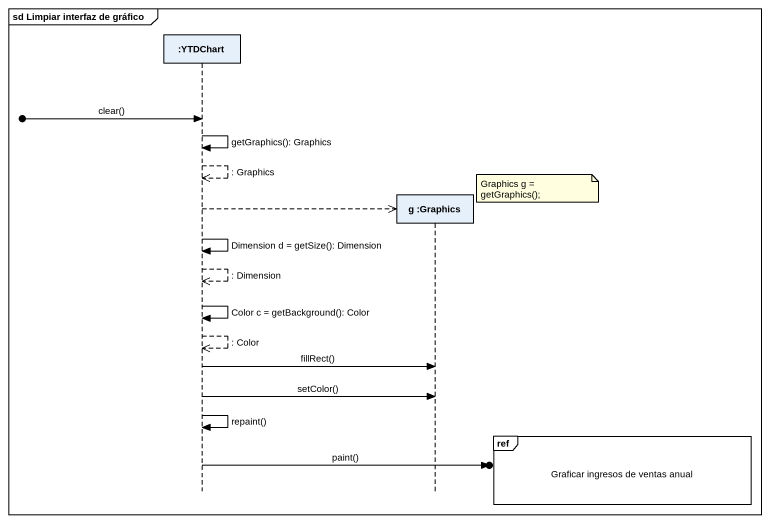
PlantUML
@startuml
mainframe sd Limpiar interfaz de gráfico
hide footbox
participant ":YTDChart" as YTDChart
participant "g :Graphics" as g_Graphics

[o-> YTDChart : clear()
YTDChart -> YTDChart : getGraphics(): Graphics
YTDChart -->> YTDChart : : Graphics
note right of g_Graphics : Graphics g = getGraphics();
YTDChart -->> g_Graphics **
YTDChart -> YTDChart : Dimension d = getSize(): Dimension
YTDChart -->> YTDChart : : Dimension
YTDChart -> YTDChart : Color c = getBackground(): Color
YTDChart -->> YTDChart : : Color
YTDChart -> g_Graphics : fillRect()
YTDChart -> g_Graphics : setColor()
YTDChart -> YTDChart : repaint()
ref over g_Graphics : Graficar ingresos de ventas anual
YTDChart ->o] : paint()
@enduml
